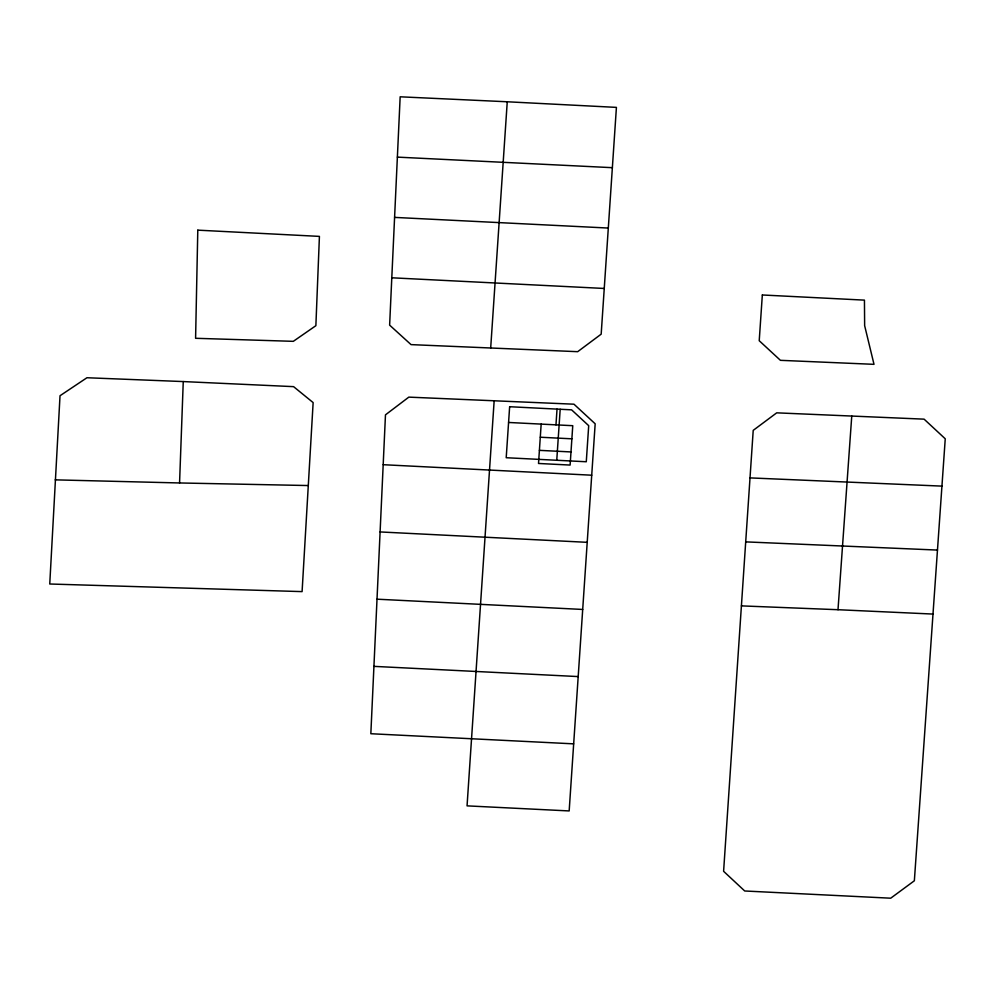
<?xml version="1.0" encoding="UTF-8"?>
<svg xmlns="http://www.w3.org/2000/svg" width="995" height="995" viewBox="0 0 995 995"><rect width="100%" height="100%" fill="white"/><g stroke="black" fill="none" stroke-linecap="round" stroke-linejoin="round"><path stroke-width="1.49" d="M55.21 479.851L179.56 482.961L183.254 381.57L86.951 377.739L60.023 395.736L49.75 584.003L302.094 591.615L313.139 402.589L293.575 386.645L183.254 381.57M391.794 277.792L389.63 325.141L411.047 344.618L577.685 351.683L601.179 334.158L616.415 107.385L507.251 101.776L400.164 96.801L391.794 277.792L604.239 288.463M490.684 348.026L507.251 101.776M494.154 400.798L467.053 805.863L569.165 810.937L595.172 423.795L573.966 404.194L408.821 397.129L385.475 414.84L370.837 733.725L573.642 743.85M541.168 424.106L538.519 463.471L570.11 465.063L572.759 425.698L508.582 422.465M555.969 424.853L557.026 409.107M556.752 460.275L560.185 409.268M745.703 541.877L723.601 871.297L744.72 890.985L890.712 898.199L914.355 880.774L945.25 438.795L924.094 419.156L776.709 412.838L753.215 430.362L745.703 541.877L937.489 550.073M851.757 416.047L838.001 609.711L741.424 605.88M179.56 482.961L307.741 485.535M750.043 477.898L941.954 486.12M838.001 609.711L932.974 614.064M612.398 167.682L397.366 157.123M394.592 217.395L608.293 228.054M540.285 437.228L571.876 438.82M539.402 450.349L570.993 451.941M383.187 464.702L591.739 475.2M380.102 531.939L587.212 542.325M377.03 599.189L582.684 609.45M373.946 666.364L578.157 676.575M197.794 230.156L195.592 338.288L293.314 341.335L315.875 325.688L319.42 236.387L197.794 230.156M509.639 406.719L506.206 457.725L586.279 461.755L588.704 425.673L571.59 409.84L509.639 406.719M762.332 294.98L759.222 340.725L780.428 360.327L874.008 364.332L864.643 325.651L864.444 300.129L762.332 294.98"/></g></svg>
